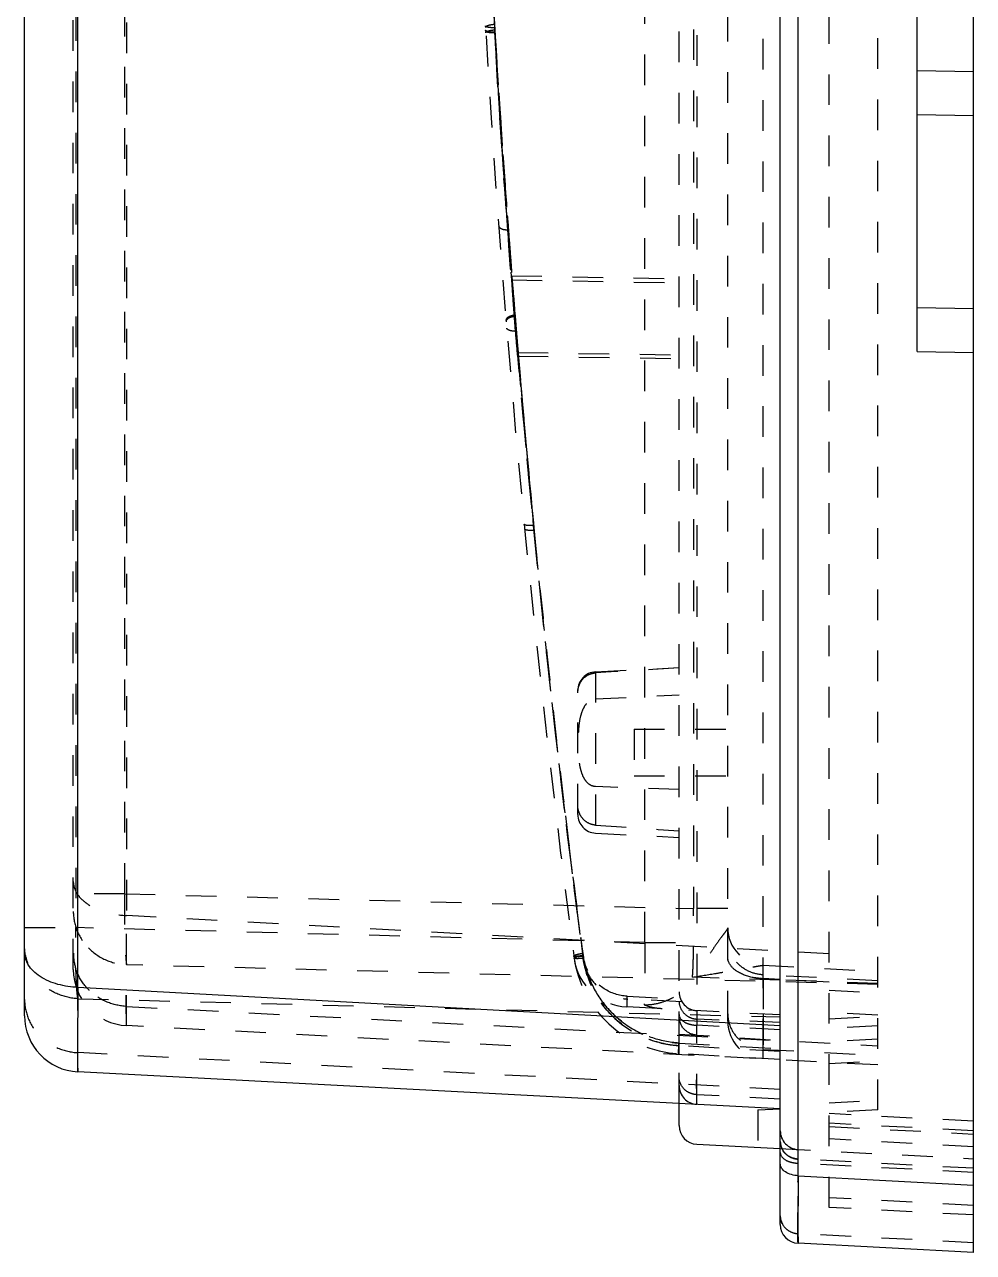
# Model space of a CAD drawing. Header units: millimetres. Extents: x -946 to 3963, y -10008 to 1396.
# Drawn here: x 438.9 to 489.5, y -18.9 to 46.6 of the extents above; entities that cross this region are included whole.
import ezdxf

# ---------------------------------------------------------------- set-up
doc = ezdxf.new("R2010")
doc.units = ezdxf.units.MM
doc.header["$LTSCALE"] = 16.335
doc.linetypes.add('HIDDEN', pattern=[0.2, 0.1, -0.1])
doc.layers.get('0').update_dxf_attribs({"linetype": 'CONTINUOUS'})
doc.layers.add('DEFAULT_2', color=8, linetype='HIDDEN')

msp = doc.modelspace()

# ---------------------------------------------------------------- linework, layer by layer
at = {"color": 7, "linetype": 'Continuous'}
for p, q in [((438.887, -6.291), (438.887, 70.202)), ((441.73, -4.777), (441.73, 65.435)), ((489.487, -18.919), (489.487, 54.926)), ((479.187, -17.431), (479.187, 51.126)), ((480.135, -14.826), (480.135, 51.335)), ((486.487, 29.133), (486.487, 51.447)), ((486.487, 44.133), (489.487, 44.081)), ((486.487, 41.775), (489.487, 41.738)), ((489.487, 31.424), (486.487, 31.461)), ((486.487, 29.133), (489.487, 29.081)), ((441.73, -4.777), (479.187, -6.805)), ((479.187, -11.25), (441.73, -9.287)), ((473.787, -12.148), (473.787, -10.967)), ((474.735, -13.146), (479.167, -13.378)), ((480.135, -14.826), (489.487, -15.328)), ((489.487, -18.919), (480.135, -18.429))]:
    msp.add_line(p, q, dxfattribs=at)
for centre, radius in [((441.887, -6.291), 3), ((474.787, -12.148), 1), ((480.187, -17.431), 1)]:
    msp.add_arc(centre, radius, 180, 267, dxfattribs=at)
for points, knots in [([(441.73, -4.777), (441.373, -4.765), (440.668, -4.664), (439.856, -4.329), (439.348, -3.925), (439.009, -3.518), (438.887, -3.141), (438.887, -2.909)], [0, 0, 0, 0, 0.289527, 0.5725, 0.698835, 0.811674, 1, 1, 1, 1]), ([(441.73, -4.777), (441.728, -5.112), (441.723, -5.743), (441.717, -6.632), (441.714, -7.402), (441.713, -7.966), (441.713, -8.352), (441.714, -8.592), (441.715, -8.797), (441.717, -8.967), (441.719, -9.1), (441.722, -9.189), (441.724, -9.239), (441.725, -9.265), (441.728, -9.277), (441.728, -9.287), (441.73, -9.287)], [0, 0, 0, 0, 0.222525, 0.420051, 0.591143, 0.734364, 0.795075, 0.848281, 0.893802, 0.931459, 0.961075, 0.982472, 0.990035, 0.99548, 0.998792, 1, 1, 1, 1]), ([(480.135, -14.826), (480.015, -14.822), (479.78, -14.784), (479.466, -14.656), (479.25, -14.446), (479.187, -14.268), (479.187, -14.188)], [0, 0, 0, 0, 0.289693, 0.570128, 0.8066, 1, 1, 1, 1]), ([(480.135, -14.826), (480.134, -15.096), (480.133, -15.604), (480.131, -16.317), (480.13, -16.933), (480.129, -17.382), (480.13, -17.69), (480.13, -17.88), (480.13, -18.043), (480.131, -18.177), (480.132, -18.282), (480.132, -18.352), (480.133, -18.391), (480.133, -18.412), (480.135, -18.421), (480.134, -18.429), (480.135, -18.429)], [0, 0, 0, 0, 0.224396, 0.422826, 0.594073, 0.73692, 0.797314, 0.850151, 0.89528, 0.932549, 0.961805, 0.982898, 0.990335, 0.995676, 0.998901, 1, 1, 1, 1])]:
    msp.add_open_spline(points, degree=3, knots=knots, dxfattribs=at)
at = {"layer": 'DEFAULT_2', "color": 8, "linetype": 'HIDDEN'}
for p, q in [((481.787, -16.516), (481.787, 189.677)), ((473.787, -10.967), (473.787, 184.129)), ((484.387, -11.319), (484.387, 184.481)), ((478.283, -8.087), (478.283, 181.248)), ((474.735, 179.963), (474.735, -6.801)), ((476.387, -6.591), (476.387, 179.763)), ((441.487, -3.824), (441.487, 176.985)), ((441.626, 174.755), (441.626, -1.593)), ((444.33, 174.105), (444.33, -0.943)), ((474.562, 173.739), (474.562, -0.578)), ((444.226, 0.213), (444.226, 172.948)), ((471.962, -2.384), (471.962, 55.215)), ((463.946, 46.581), (463.953, 46.455)), ((463.949, 46.535), (463.962, 46.303)), ((463.953, 46.455), (463.962, 46.307)), ((463.962, 46.307), (463.97, 46.17)), ((463.962, 46.303), (463.97, 46.167)), ((463.962, 46.303), (463.97, 46.167)), ((463.963, 46.299), (463.97, 46.174)), ((463.963, 46.299), (463.97, 46.174)), ((463.965, 46.262), (463.973, 46.123)), ((464.667, 35.886), (464.672, 35.811)), ((464.834, 33.181), (473.787, 33.021)), ((464.851, 32.962), (473.787, 32.803)), ((465.04, 31.075), (465.059, 30.847)), ((465.046, 31.007), (465.064, 30.779)), ((465.057, 30.871), (465.062, 30.802)), ((465.059, 30.847), (465.064, 30.782)), ((465.059, 30.845), (465.064, 30.78)), ((465.059, 30.845), (465.064, 30.78)), ((465.059, 30.845), (465.064, 30.78)), ((465.059, 30.844), (465.064, 30.779)), ((465.062, 30.802), (465.091, 30.446)), ((465.064, 30.782), (465.091, 30.445)), ((465.064, 30.78), (465.091, 30.445)), ((465.064, 30.779), (465.091, 30.443)), ((465.168, 29.088), (473.787, 28.958)), ((465.184, 28.895), (473.787, 28.767)), ((466.022, 20.002), (466.047, 19.747)), ((469.335, 12.05), (473.787, 12.283)), ((469.335, 12.05), (469.335, 3.45)), ((468.387, 4.45), (468.387, 11.043)), ((469.335, 10.612), (473.787, 10.822)), ((471.387, 9), (476.387, 9)), ((471.387, 8.998), (471.387, 6.502)), ((473.787, 5.767), (469.335, 5.93)), ((471.387, 6.5), (476.387, 6.5)), ((469.335, 3.45), (473.787, 3.217)), ((444.226, 0.213), (441.487, 0.213)), ((444.226, 0.213), (474.562, -0.578)), ((476.387, -0.578), (474.562, -0.578)), ((481.787, -2.994), (444.33, -0.943)), ((438.887, -1.593), (441.626, -1.593)), ((471.962, -2.384), (441.626, -1.593)), ((471.962, -2.384), (473.787, -2.384)), ((484.387, -4.62), (444.33, -3.575)), ((444.33, -6.82), (444.33, -3.575)), ((478.277, -3.599), (484.387, -3.919)), ((479.187, -4.391), (474.505, -4.234)), ((484.387, -4.432), (478.283, -4.112)), ((479.187, -4.364), (478.283, -4.315)), ((481.787, -4.504), (479.187, -4.364)), ((484.387, -4.566), (479.187, -4.391)), ((481.787, -4.93), (484.387, -5.07)), ((441.73, -5.382), (479.187, -6.359)), ((441.73, -9.287), (441.73, -5.382)), ((444.33, -5.795), (484.387, -7.894)), ((479.187, -6.25), (471.007, -5.822)), ((471.016, -5.25), (473.862, -5.398)), ((473.94, -5.549), (471.016, -5.396)), ((474.735, -6.017), (474.736, -6.471)), ((479.187, -6.656), (474.736, -6.471)), ((484.387, -6.269), (481.787, -6.13)), ((481.787, -6.456), (484.387, -6.319)), ((484.387, -8.919), (444.33, -6.82)), ((479.187, -7.041), (474.735, -6.801)), ((484.387, -6.832), (481.787, -6.968)), ((473.777, -7.267), (479.187, -7.612)), ((473.788, -7.748), (473.787, -7.601)), ((473.788, -7.748), (479.187, -8.052)), ((474.735, -11.017), (474.735, -7.328)), ((484.387, -7.536), (481.787, -7.676)), ((479.187, -10.225), (441.73, -8.262)), ((479.187, -8.199), (473.778, -7.895)), ((479.187, -8.625), (473.788, -8.322)), ((478.283, -8.087), (484.387, -8.407)), ((481.787, -8.846), (484.387, -8.708)), ((479.187, -10.738), (474.735, -10.505)), ((481.787, -10.943), (484.387, -10.807)), ((477.987, -11.317), (479.187, -11.254)), ((477.987, -11.317), (477.987, -13.317)), ((484.387, -11.319), (481.787, -11.456)), ((489.487, -11.919), (481.787, -11.516)), ((489.487, -12.432), (481.787, -12.028)), ((481.787, -12.195), (489.487, -12.609)), ((489.487, -13.28), (481.787, -12.866)), ((479.167, -13.378), (489.487, -13.919)), ((489.487, -14.432), (480.135, -13.942)), ((489.487, -14.661), (480.135, -14.158)), ((480.135, -14.826), (480.135, -18.429)), ((489.487, -16.407), (481.787, -16.003)), ((489.487, -16.919), (481.787, -16.516)), ((489.487, -18.407), (480.135, -17.917))]:
    msp.add_line(p, q, dxfattribs=at)
for centre, radius, start, end in [((1148.428, 86.581), 686.14, 172.479799, 187.520201), ((1163.325, 86.891), 700.555, 180.025416, 184.195841), ((1153.194, 86.589), 690.423, 180.000716, 183.335823), ((1153.135, 86.588), 690.364, 180.00061, 183.359112), ((1136.469, 86.083), 673.682, 182.976776, 183.385516), ((1122.234, 85.289), 659.425, 182.972976, 183.369156), ((1116.463, 84.972), 653.645, 182.97144, 183.391537), ((1115.412, 84.914), 652.593, 182.972124, 183.395542), ((1104.899, 83.01), 642.003, 183.267678, 184.451503), ((1102.096, 82.824), 639.193, 183.265386, 184.474116), ((1101.718, 82.781), 638.812, 183.2846, 184.453213), ((1098.997, 82.6), 636.086, 183.282409, 184.475828), ((1125.794, 85.819), 663.01, 183.428042, 184.320345), ((1217.826, 92.013), 755.249, 183.479622, 184.648745), ((1122.151, 85.573), 659.36, 183.426049, 184.321746), ((1048.438, 80.994), 585.504, 183.410098, 183.525163), ((1048.399, 80.993), 585.466, 183.410128, 183.523919), ((1121.468, 85.526), 658.675, 183.429524, 184.321724), ((1146.11, 87.23), 683.375, 183.542356, 184.307873), ((1146.087, 87.229), 683.352, 183.542288, 184.307885), ((1146.389, 87.25), 683.655, 183.543642, 184.307735), ((1036.513, 77.857), 573.423, 184.222672, 184.468543), ((1262.971, 95.45), 800.523, 184.266286, 184.616086), ((1262.879, 95.443), 800.431, 184.266256, 184.617433), ((1262.604, 95.422), 800.156, 184.26675, 184.612553), ((1257.854, 95.053), 795.391, 184.271406, 184.617255), ((1264.109, 95.535), 801.665, 184.331684, 184.626625), ((1145.695, 86.766), 682.967, 184.500044, 185.622188), ((1145.509, 86.749), 682.78, 184.499818, 185.64378), ((1164.82, 88.503), 702.169, 184.518852, 187.497961), ((1146.467, 86.84), 683.743, 184.519611, 185.622037), ((1146.202, 86.815), 683.476, 184.519297, 185.643646), ((1150.037, 86.246), 687.215, 184.627589, 185.553522), ((1158.055, 86.958), 695.264, 184.662273, 185.547347), ((1157.958, 86.946), 695.166, 184.662101, 185.526043), ((1157.341, 86.895), 694.548, 184.662081, 185.547871), ((1157.268, 86.888), 694.474, 184.661965, 185.547906), ((1167.957, 88.871), 705.328, 184.86213, 187.502725), ((1168.009, 88.877), 705.379, 184.878014, 187.502696), ((1144.341, 85.728), 681.496, 184.756726, 185.556492), ((1158.516, 87.803), 695.828, 185.603728, 187.50855), ((1127.933, 84.243), 665.021, 185.565422, 186.898523), ((1127.815, 84.23), 664.902, 185.565288, 186.898628), ((1127.907, 84.24), 664.995, 185.565403, 186.898543), ((1128.554, 84.31), 665.645, 185.566626, 186.897864), ((1158.244, 87.769), 695.554, 185.624252, 187.508693), ((469.387, 11.051), 1, 93, 180), ((568.032, -1634.425), 1649.378, 93.275646, 93.430576), ((1148.64, 86.712), 685.874, 186.895566, 187.522482), ((1148.591, 86.706), 685.826, 186.895533, 187.513836), ((469.387, 4.449), 1, 180, 267), ((585.377, 1659.397), 1659.582, 265.990456, 266.144532), ((478.383, -1.604), 1.998, 180, 266.96012), ((444.217, -2.949), 2.729, 180.07301, 198.13887), ((474.125, -2.331), 6, 187.51153, 266.78427), ((471.164, -2.826), 3, 187.5202, 267), ((469.035, -5.834), 2.883, 97.57461, 102.63368), ((474.557, -2.142), 5.96, 188.0416, 189.07938), ((474.167, -2.233), 5.562, 187.68019, 203.28936), ((474.113, -2.398), 5.506, 187.56878, 266.72941), ((444.487, -3.824), 3, 180, 267), ((474.084, -2.277), 5.469, 203.37366, 219.30442), ((478.386, -0.88), 3.437, 266.61957, 268.28409), ((1244.478, -9.459), 766.213, 179.615355, 179.757206), ((474.787, -5.018), 1, 180, 267), ((474.111, -2.253), 5.504, 219.32646, 228.74936), ((474.777, -5.492), 0.98, 260.03091, 267.59404), ((478.387, -6.602), 2, 180, 267), ((474.17, -1.942), 5.819, 263.29352, 266.22996), ((484.946, -8.469), 11.181, 176.30852, 177.50374), ((474.787, -10.018), 1, 180, 267), ((480.187, -12.431), 1, 180, 267)]:
    msp.add_arc(centre, radius, start, end, dxfattribs=at)
for points, knots in [([(463.941, 46.414), (463.829, 46.409), (463.674, 46.414), (463.516, 46.455), (463.462, 46.494), (463.459, 46.514)], [0, 0, 0, 0, 0.663517, 0.882912, 1, 1, 1, 1]), ([(463.946, 46.581), (463.852, 46.575), (463.719, 46.558), (463.566, 46.514), (463.508, 46.485), (463.488, 46.468)], [0, 0, 0, 0, 0.594312, 0.837113, 1, 1, 1, 1]), ([(463.488, 46.468), (463.484, 46.465), (463.473, 46.454), (463.463, 46.438), (463.464, 46.427)], [0, 0, 0, 0, 0.317769, 1, 1, 1, 1]), ([(463.955, 46.179), (463.841, 46.174), (463.686, 46.179), (463.527, 46.22), (463.474, 46.261), (463.473, 46.281)], [0, 0, 0, 0, 0.66677, 0.885111, 1, 1, 1, 1]), ([(463.955, 46.179), (463.841, 46.174), (463.686, 46.179), (463.527, 46.22), (463.474, 46.261), (463.473, 46.281)], [0, 0, 0, 0, 0.66677, 0.885111, 1, 1, 1, 1]), ([(463.955, 46.179), (463.841, 46.174), (463.686, 46.179), (463.527, 46.22), (463.474, 46.261), (463.473, 46.281)], [0, 0, 0, 0, 0.66677, 0.885111, 1, 1, 1, 1]), ([(463.957, 46.135), (463.844, 46.13), (463.688, 46.136), (463.53, 46.177), (463.477, 46.218), (463.475, 46.237)], [0, 0, 0, 0, 0.666779, 0.885024, 1, 1, 1, 1]), ([(463.481, 46.145), (463.479, 46.173), (463.571, 46.233), (463.646, 46.251), (463.704, 46.263)], [0, 0, 0, 0, 0.320147, 1, 1, 1, 1]), ([(465.072, 30.227), (464.967, 31.496), (464.542, 36.795), (464.194, 42.101), (463.957, 46.137)], [0, 0, 0, 0, 0.239484, 1, 1, 1, 1]), ([(465.072, 30.227), (464.967, 31.496), (464.542, 36.795), (464.194, 42.101), (463.957, 46.137)], [0, 0, 0, 0, 0.239484, 1, 1, 1, 1]), ([(464.166, 35.851), (464.175, 35.778), (464.298, 35.681), (464.475, 35.641), (464.589, 35.633), (464.647, 35.635)], [0, 0, 0, 0, 0.395001, 0.688058, 1, 1, 1, 1]), ([(465.04, 31.075), (464.976, 31.07), (464.852, 31.046), (464.674, 30.987), (464.548, 30.867), (464.56, 30.795)], [0, 0, 0, 0, 0.324475, 0.629148, 1, 1, 1, 1]), ([(465.044, 31.025), (464.981, 31.02), (464.857, 30.995), (464.678, 30.937), (464.553, 30.816), (464.564, 30.745)], [0, 0, 0, 0, 0.324584, 0.629339, 1, 1, 1, 1]), ([(465.044, 31.025), (464.981, 31.02), (464.856, 30.996), (464.678, 30.937), (464.553, 30.817), (464.564, 30.745)], [0, 0, 0, 0, 0.324582, 0.629336, 1, 1, 1, 1]), ([(465.044, 31.025), (464.981, 31.02), (464.856, 30.996), (464.678, 30.937), (464.553, 30.817), (464.564, 30.745)], [0, 0, 0, 0, 0.324582, 0.629335, 1, 1, 1, 1]), ([(465.046, 31.007), (464.982, 31.002), (464.858, 30.979), (464.68, 30.919), (464.554, 30.799), (464.566, 30.727)], [0, 0, 0, 0, 0.322511, 0.629449, 1, 1, 1, 1]), ([(465.072, 30.227), (464.971, 30.222), (464.804, 30.231), (464.63, 30.316), (464.601, 30.378)], [0, 0, 0, 0, 0.597603, 1, 1, 1, 1]), ([(466.013, 19.857), (465.903, 19.848), (465.751, 19.845), (465.594, 19.875), (465.538, 19.907), (465.534, 19.925)], [0, 0, 0, 0, 0.667226, 0.88645, 1, 1, 1, 1]), ([(466.038, 19.602), (465.927, 19.592), (465.772, 19.59), (465.617, 19.619), (465.56, 19.652), (465.559, 19.67)], [0, 0, 0, 0, 0.674586, 0.891881, 1, 1, 1, 1]), ([(466.038, 19.602), (465.927, 19.592), (465.772, 19.59), (465.617, 19.619), (465.56, 19.652), (465.559, 19.67)], [0, 0, 0, 0, 0.674586, 0.891881, 1, 1, 1, 1]), ([(466.038, 19.602), (465.927, 19.592), (465.772, 19.59), (465.617, 19.619), (465.56, 19.652), (465.559, 19.67)], [0, 0, 0, 0, 0.674586, 0.891881, 1, 1, 1, 1]), ([(468.387, 10.938), (468.387, 11.067), (468.432, 11.329), (468.631, 11.673), (468.946, 11.919), (469.205, 11.99), (469.335, 11.997)], [0, 0, 0, 0, 0.249049, 0.498771, 0.749031, 1, 1, 1, 1]), ([(469.335, 5.93), (469.221, 5.935), (468.995, 6.021), (468.765, 6.281), (468.616, 6.589), (468.494, 7.026), (468.432, 7.59), (468.417, 8.267), (468.433, 8.945), (468.495, 9.51), (468.617, 9.947), (468.765, 10.257), (468.995, 10.519), (469.221, 10.607), (469.335, 10.612)], [0, 0, 0, 0, 0.062805, 0.125391, 0.187849, 0.250217, 0.374836, 0.499568, 0.624274, 0.749031, 0.811528, 0.874174, 0.93703, 1, 1, 1, 1]), ([(469.335, 3.877), (469.205, 3.886), (468.945, 3.959), (468.631, 4.208), (468.432, 4.554), (468.387, 4.816), (468.387, 4.945)], [0, 0, 0, 0, 0.250823, 0.501492, 0.75144, 1, 1, 1, 1]), ([(441.487, 0.877), (441.487, 0.65), (441.611, 0.282), (441.949, -0.114), (442.458, -0.508), (443.27, -0.834), (443.973, -0.932), (444.33, -0.943)], [0, 0, 0, 0, 0.185529, 0.297607, 0.423779, 0.708079, 1, 1, 1, 1]), ([(444.226, 0.213), (444.218, -0.197), (444.211, -0.973), (444.223, -2.043), (444.259, -2.895), (444.297, -3.383), (444.33, -3.575)], [0, 0, 0, 0, 0.324879, 0.613866, 0.845864, 1, 1, 1, 1]), ([(474.505, -4.234), (474.523, -4.032), (474.545, -3.543), (474.575, -2.324), (474.571, -1.307), (474.562, -0.578)], [0, 0, 0, 0, 0.166049, 0.40172, 1, 1, 1, 1]), ([(441.487, -0.733), (441.487, -1.074), (441.625, -1.793), (442.03, -2.406), (442.291, -2.671)], [0, 0, 0, 0, 0.478199, 1, 1, 1, 1]), ([(444.33, -6.82), (444.328, -6.82), (444.328, -6.807), (444.325, -6.792), (444.324, -6.758), (444.322, -6.716), (444.32, -6.659), (444.318, -6.56), (444.316, -6.407), (444.314, -6.187), (444.313, -5.921), (444.312, -5.61), (444.312, -5.104), (444.313, -4.365), (444.316, -3.356), (444.322, -2.197), (444.327, -1.376), (444.33, -0.943)], [0, 0, 0, 0, 0.001154, 0.004404, 0.009765, 0.017225, 0.026768, 0.038378, 0.067729, 0.105138, 0.150438, 0.203484, 0.264226, 0.408397, 0.581047, 0.779236, 1, 1, 1, 1]), ([(441.73, -5.382), (441.697, -5.19), (441.659, -4.702), (441.623, -3.85), (441.611, -2.78), (441.618, -2.004), (441.626, -1.593)], [0, 0, 0, 0, 0.154136, 0.386134, 0.675121, 1, 1, 1, 1]), ([(476.384, -1.621), (476.376, -1.648), (476.334, -1.711), (476.257, -1.819), (476.152, -1.958), (475.985, -2.182), (475.764, -2.491), (475.502, -2.88), (475.247, -3.268), (474.932, -3.732), (474.682, -4.05), (474.505, -4.234)], [0, 0, 0, 0, 0.026423, 0.069293, 0.124342, 0.188047, 0.329697, 0.478232, 0.624409, 0.762507, 1, 1, 1, 1]), ([(441.73, -5.382), (441.368, -5.364), (440.622, -5.196), (439.663, -4.559), (439.03, -3.615), (438.887, -2.885), (438.887, -2.54)], [0, 0, 0, 0, 0.246627, 0.508415, 0.764962, 1, 1, 1, 1]), ([(471.962, -2.384), (471.97, -3.012), (471.973, -3.906), (471.955, -5.012), (471.939, -5.49), (471.927, -5.702)], [0, 0, 0, 0, 0.567585, 0.808192, 1, 1, 1, 1]), ([(478.283, -4.112), (478.041, -4.1), (477.544, -3.988), (476.905, -3.563), (476.482, -2.934), (476.387, -2.447), (476.387, -2.217)], [0, 0, 0, 0, 0.246627, 0.508415, 0.764962, 1, 1, 1, 1]), ([(442.291, -2.671), (442.563, -2.95), (443.209, -3.386), (443.964, -3.557), (444.33, -3.575)], [0, 0, 0, 0, 0.514826, 1, 1, 1, 1]), ([(468.655, -2.976), (468.595, -2.984), (468.481, -3.002), (468.325, -3.039), (468.234, -3.068), (468.175, -3.101), (468.176, -3.115)], [0, 0, 0, 0, 0.359764, 0.690899, 0.912703, 1, 1, 1, 1]), ([(468.177, -3.115), (468.176, -3.108), (468.197, -3.088), (468.269, -3.054), (468.346, -3.034), (468.404, -3.021)], [0, 0, 0, 0, 0.095205, 0.290013, 1, 1, 1, 1]), ([(468.177, -3.115), (468.176, -3.107), (468.197, -3.088), (468.27, -3.054), (468.346, -3.034), (468.404, -3.021)], [0, 0, 0, 0, 0.095793, 0.289164, 1, 1, 1, 1]), ([(468.177, -3.115), (468.176, -3.108), (468.197, -3.088), (468.269, -3.054), (468.346, -3.034), (468.404, -3.021)], [0, 0, 0, 0, 0.095218, 0.290006, 1, 1, 1, 1]), ([(468.177, -3.115), (468.176, -3.108), (468.197, -3.088), (468.269, -3.054), (468.346, -3.034), (468.404, -3.021)], [0, 0, 0, 0, 0.095205, 0.290014, 1, 1, 1, 1]), ([(468.655, -3.123), (468.596, -3.131), (468.484, -3.141), (468.338, -3.148), (468.238, -3.142), (468.191, -3.131), (468.177, -3.121), (468.176, -3.115)], [0, 0, 0, 0, 0.365641, 0.692972, 0.908249, 0.968322, 1, 1, 1, 1]), ([(468.655, -3.123), (468.596, -3.131), (468.486, -3.142), (468.332, -3.148), (468.242, -3.143), (468.178, -3.129), (468.176, -3.115)], [0, 0, 0, 0, 0.363997, 0.694532, 0.914497, 1, 1, 1, 1]), ([(468.19, -3.218), (468.189, -3.21), (468.211, -3.191), (468.283, -3.157), (468.36, -3.137), (468.418, -3.124)], [0, 0, 0, 0, 0.095217, 0.290018, 1, 1, 1, 1]), ([(468.215, -3.191), (468.211, -3.193), (468.201, -3.2), (468.189, -3.21), (468.19, -3.218)], [0, 0, 0, 0, 0.362328, 1, 1, 1, 1]), ([(468.668, -3.226), (468.61, -3.234), (468.498, -3.245), (468.352, -3.251), (468.252, -3.245), (468.205, -3.233), (468.191, -3.223), (468.19, -3.218)], [0, 0, 0, 0, 0.363415, 0.69325, 0.908758, 0.968336, 1, 1, 1, 1]), ([(468.668, -3.079), (468.575, -3.092), (468.423, -3.121), (468.268, -3.158), (468.215, -3.191)], [0, 0, 0, 0, 0.601756, 1, 1, 1, 1]), ([(473.787, -7.895), (473.157, -7.853), (471.898, -7.561), (470.282, -6.506), (469.119, -4.972), (468.742, -3.745), (468.655, -3.124)], [0, 0, 0, 0, 0.250917, 0.501464, 0.751171, 1, 1, 1, 1]), ([(473.787, -7.895), (473.157, -7.853), (471.898, -7.561), (470.282, -6.506), (469.119, -4.972), (468.742, -3.745), (468.655, -3.124)], [0, 0, 0, 0, 0.250917, 0.501464, 0.751172, 1, 1, 1, 1]), ([(473.778, -7.895), (473.148, -7.851), (471.891, -7.558), (470.278, -6.503), (469.118, -4.97), (468.742, -3.744), (468.655, -3.124)], [0, 0, 0, 0, 0.250919, 0.501463, 0.751171, 1, 1, 1, 1]), ([(473.778, -7.895), (473.148, -7.851), (471.891, -7.559), (470.278, -6.503), (469.119, -4.97), (468.742, -3.744), (468.655, -3.124)], [0, 0, 0, 0, 0.250919, 0.501459, 0.751171, 1, 1, 1, 1]), ([(468.668, -3.226), (468.704, -3.51), (468.882, -4.07), (469.413, -4.77), (470.152, -5.248), (470.728, -5.382), (471.016, -5.396)], [0, 0, 0, 0, 0.248817, 0.498576, 0.749125, 1, 1, 1, 1]), ([(476.956, -3.972), (476.79, -3.875), (476.514, -3.659), (476.387, -3.321), (476.387, -3.175)], [0, 0, 0, 0, 0.568738, 1, 1, 1, 1]), ([(442.34, -4.94), (442.257, -4.859), (441.953, -4.525), (441.728, -4.118), (441.623, -3.799)], [0, 0, 0, 0, 0.256947, 1, 1, 1, 1]), ([(471.016, -5.248), (470.587, -5.227), (469.728, -4.951), (469.125, -4.283), (468.928, -3.904)], [0, 0, 0, 0, 0.501475, 1, 1, 1, 1]), ([(474.505, -4.234), (474.925, -4.169), (475.544, -4.066), (476.35, -3.937), (476.903, -3.844), (477.393, -3.754), (477.753, -3.687), (477.992, -3.643), (478.122, -3.62), (478.213, -3.606), (478.261, -3.598), (478.277, -3.599)], [0, 0, 0, 0, 0.333558, 0.492109, 0.640252, 0.772668, 0.883294, 0.927613, 0.962732, 0.987291, 1, 1, 1, 1]), ([(478.283, -4.112), (478.282, -4.038), (478.282, -3.934), (478.282, -3.806), (478.281, -3.733), (478.282, -3.679), (478.279, -3.635), (478.285, -3.617), (478.28, -3.599), (478.283, -3.599)], [0, 0, 0, 0, 0.435239, 0.607034, 0.748018, 0.857997, 0.936776, 0.984166, 1, 1, 1, 1]), ([(473.788, -7.748), (473.282, -7.718), (472.273, -7.515), (470.906, -6.815), (469.785, -5.77), (469.257, -4.894), (469.058, -4.432)], [0, 0, 0, 0, 0.251074, 0.501441, 0.751035, 1, 1, 1, 1]), ([(478.183, -4.311), (478.075, -4.304), (477.652, -4.26), (477.23, -4.133), (476.956, -3.972)], [0, 0, 0, 0, 0.253884, 1, 1, 1, 1]), ([(444.33, -5.795), (443.975, -5.777), (443.243, -5.616), (442.611, -5.204), (442.34, -4.94)], [0, 0, 0, 0, 0.484986, 1, 1, 1, 1]), ([(471.927, -5.702), (472.199, -5.716), (472.668, -5.653), (473.234, -5.444), (473.575, -5.268), (473.745, -5.128), (473.787, -5.051), (473.787, -5.018)], [0, 0, 0, 0, 0.397081, 0.676864, 0.882033, 0.95188, 1, 1, 1, 1]), ([(438.887, -5.42), (438.887, -5.766), (439.03, -6.495), (439.663, -7.439), (440.622, -8.077), (441.368, -8.244), (441.73, -8.262)], [0, 0, 0, 0, 0.235038, 0.491585, 0.753373, 1, 1, 1, 1]), ([(471.016, -5.248), (471.012, -5.316), (471.007, -5.419), (471.002, -5.552), (471, -5.642), (471, -5.714), (470.999, -5.772), (471.004, -5.799), (471.003, -5.821), (471.007, -5.822)], [0, 0, 0, 0, 0.356326, 0.535511, 0.696062, 0.825645, 0.920475, 0.978952, 1, 1, 1, 1]), ([(471.016, -5.396), (471.013, -5.45), (471.01, -5.529), (471.006, -5.631), (471.004, -5.696), (471.004, -5.747), (471.003, -5.788), (471.007, -5.806), (471.005, -5.822), (471.007, -5.822)], [0, 0, 0, 0, 0.381886, 0.559673, 0.714622, 0.837819, 0.926875, 0.981068, 1, 1, 1, 1]), ([(472.894, -5.921), (472.722, -5.912), (472.391, -5.874), (472.069, -5.776), (471.927, -5.702)], [0, 0, 0, 0, 0.517689, 1, 1, 1, 1]), ([(470.481, -6.391), (470.935, -6.789), (471.982, -7.44), (473.184, -7.709), (473.788, -7.748)], [0, 0, 0, 0, 0.499079, 1, 1, 1, 1]), ([(470.481, -6.391), (470.935, -6.789), (471.982, -7.44), (473.184, -7.709), (473.788, -7.748)], [0, 0, 0, 0, 0.499079, 1, 1, 1, 1]), ([(473.787, -6.224), (473.787, -6.385), (473.967, -6.585), (474.213, -6.7), (474.437, -6.772), (474.615, -6.798), (474.735, -6.801)], [0, 0, 0, 0, 0.407627, 0.547411, 0.697447, 1, 1, 1, 1]), ([(474.735, -7.328), (474.486, -7.312), (473.984, -7.078), (473.787, -6.562), (473.787, -6.314)], [0, 0, 0, 0, 0.501502, 1, 1, 1, 1]), ([(476.387, -6.192), (476.387, -6.422), (476.482, -6.909), (476.905, -7.538), (477.544, -7.963), (478.041, -8.075), (478.283, -8.087)], [0, 0, 0, 0, 0.235038, 0.491585, 0.753373, 1, 1, 1, 1]), ([(478.272, -6.212), (478.271, -6.541), (478.269, -7.003), (478.269, -7.578), (478.27, -7.915), (478.272, -8.185), (478.272, -8.386), (478.278, -8.515), (478.277, -8.579), (478.281, -8.597)], [0, 0, 0, 0, 0.41305, 0.581438, 0.722998, 0.83668, 0.921433, 0.976213, 1, 1, 1, 1]), ([(474.735, -11.017), (474.733, -11.017), (474.735, -11.007), (474.732, -10.997), (474.733, -10.972), (474.732, -10.941), (474.731, -10.9), (474.731, -10.828), (474.73, -10.716), (474.729, -10.557), (474.729, -10.365), (474.728, -10.141), (474.728, -9.779), (474.729, -9.251), (474.73, -8.532), (474.732, -7.702), (474.734, -7.113), (474.735, -6.801)], [0, 0, 0, 0, 0.001124, 0.004418, 0.009867, 0.017449, 0.02714, 0.038918, 0.068637, 0.106417, 0.152071, 0.205407, 0.266239, 0.409628, 0.580727, 0.778022, 1, 1, 1, 1]), ([(473.777, -8.321), (473.773, -8.321), (473.773, -8.3), (473.769, -8.274), (473.769, -8.216), (473.77, -8.142), (473.773, -8.05), (473.778, -7.917), (473.784, -7.816), (473.788, -7.748)], [0, 0, 0, 0, 0.01852, 0.073697, 0.170241, 0.304066, 0.46757, 0.647333, 1, 1, 1, 1]), ([(473.778, -7.895), (473.775, -7.949), (473.771, -8.028), (473.766, -8.129), (473.764, -8.195), (473.763, -8.246), (473.761, -8.288), (473.765, -8.305), (473.763, -8.32), (473.765, -8.32)], [0, 0, 0, 0, 0.380794, 0.558604, 0.714688, 0.840187, 0.930346, 0.982664, 1, 1, 1, 1]), ([(473.765, -8.32), (473.763, -8.32), (473.765, -8.305), (473.761, -8.288), (473.763, -8.246), (473.764, -8.195), (473.766, -8.129), (473.771, -8.028), (473.775, -7.949), (473.778, -7.895)], [0, 0, 0, 0, 0.017336, 0.069654, 0.159813, 0.285312, 0.441396, 0.619206, 1, 1, 1, 1]), ([(473.765, -8.32), (473.763, -8.32), (473.765, -8.305), (473.761, -8.288), (473.763, -8.246), (473.764, -8.195), (473.766, -8.129), (473.771, -8.028), (473.775, -7.949), (473.778, -7.895)], [0, 0, 0, 0, 0.017336, 0.069655, 0.159813, 0.285312, 0.441396, 0.619206, 1, 1, 1, 1]), ([(473.776, -7.982), (473.774, -8.029), (473.77, -8.113), (473.769, -8.211), (473.77, -8.269), (473.771, -8.298), (473.773, -8.311), (473.775, -8.321), (473.777, -8.321)], [0, 0, 0, 0, 0.415339, 0.741469, 0.857267, 0.937334, 0.983408, 1, 1, 1, 1]), ([(473.788, -8.322), (473.786, -8.322), (473.788, -8.307), (473.784, -8.289), (473.786, -8.248), (473.786, -8.196), (473.788, -8.131), (473.792, -8.029), (473.796, -7.95), (473.799, -7.896)], [0, 0, 0, 0, 0.017392, 0.069736, 0.159905, 0.285401, 0.44147, 0.619258, 1, 1, 1, 1]), ([(478.283, -8.599), (478.28, -8.599), (478.285, -8.582), (478.279, -8.564), (478.282, -8.52), (478.281, -8.465), (478.282, -8.392), (478.282, -8.265), (478.282, -8.161), (478.283, -8.087)], [0, 0, 0, 0, 0.015956, 0.063432, 0.142265, 0.252261, 0.393228, 0.56497, 1, 1, 1, 1]), ([(474.735, -10.505), (474.614, -10.499), (474.367, -10.437), (473.95, -10.173), (473.787, -9.793), (473.787, -9.557)], [0, 0, 0, 0, 0.25088, 0.512947, 1, 1, 1, 1]), ([(480.135, -13.942), (480.014, -13.936), (479.767, -13.874), (479.35, -13.61), (479.187, -13.23), (479.187, -12.994)], [0, 0, 0, 0, 0.25088, 0.512947, 1, 1, 1, 1]), ([(479.187, -12.994), (479.187, -13.027), (479.196, -13.163), (479.237, -13.296), (479.281, -13.389)], [0, 0, 0, 0, 0.237696, 1, 1, 1, 1]), ([(479.187, -13.587), (479.187, -13.747), (479.367, -13.945), (479.613, -14.058), (479.837, -14.129), (480.015, -14.155), (480.135, -14.158)], [0, 0, 0, 0, 0.406253, 0.546209, 0.696572, 1, 1, 1, 1]), ([(479.281, -13.389), (479.32, -13.471), (479.422, -13.627), (479.568, -13.743), (479.647, -13.79)], [0, 0, 0, 0, 0.495776, 1, 1, 1, 1]), ([(479.647, -13.79), (479.726, -13.837), (479.839, -13.886), (479.957, -13.916), (479.986, -13.922)], [0, 0, 0, 0, 0.755086, 1, 1, 1, 1]), ([(480.135, -18.429), (480.133, -18.429), (480.135, -18.419), (480.132, -18.408), (480.133, -18.383), (480.132, -18.351), (480.131, -18.309), (480.13, -18.236), (480.13, -18.123), (480.129, -17.961), (480.129, -17.765), (480.128, -17.537), (480.128, -17.17), (480.129, -16.635), (480.13, -15.907), (480.132, -15.068), (480.134, -14.473), (480.135, -14.158)], [0, 0, 0, 0, 0.001133, 0.004452, 0.009942, 0.017577, 0.027333, 0.039184, 0.069073, 0.107042, 0.152888, 0.206409, 0.267401, 0.41099, 0.582034, 0.778911, 1, 1, 1, 1]), ([(479.187, -16.969), (479.187, -17.205), (479.35, -17.586), (479.767, -17.849), (480.014, -17.911), (480.135, -17.917)], [0, 0, 0, 0, 0.487053, 0.74912, 1, 1, 1, 1]), ([(479.299, -17.401), (479.281, -17.366), (479.219, -17.23), (479.187, -17.08), (479.187, -16.969)], [0, 0, 0, 0, 0.262133, 1, 1, 1, 1])]:
    msp.add_open_spline(points, degree=3, knots=knots, dxfattribs=at)
for points in [[(463.703, 46.263), (463.789, 46.282), (463.876, 46.293), (463.963, 46.299)], [(464.668, 35.872), (464.69, 35.577), (464.712, 35.281), (464.734, 34.985)], [(464.571, 30.779), (464.566, 30.762), (464.563, 30.744), (464.566, 30.727)], [(465.184, 28.895), (465.146, 29.339), (465.109, 29.783), (465.072, 30.227)], [(465.091, 30.446), (465.125, 30.036), (465.158, 29.625), (465.193, 29.215)], [(476.384, -1.621), (476.386, -1.615), (476.387, -1.609), (476.387, -1.602)], [(468.928, -3.904), (468.795, -3.648), (468.705, -3.365), (468.668, -3.079)], [(468.671, -3.083), (468.745, -3.55), (468.877, -4.012), (469.064, -4.446)], [(468.671, -3.083), (468.745, -3.55), (468.877, -4.012), (469.064, -4.446)], [(468.671, -3.083), (468.745, -3.55), (468.877, -4.012), (469.064, -4.446)], [(468.671, -3.083), (468.745, -3.55), (468.877, -4.012), (469.064, -4.446)], [(473.788, -5.522), (473.788, -5.679), (473.839, -5.84), (473.919, -5.977)], [(473.919, -5.977), (474.003, -6.121), (474.126, -6.248), (474.27, -6.333)], [(474.27, -6.333), (474.373, -6.394), (474.489, -6.437), (474.607, -6.457)], [(479.986, -13.922), (480.035, -13.932), (480.085, -13.939), (480.135, -13.942)]]:
    msp.add_open_spline(points, degree=3, dxfattribs=at)

doc.saveas('drawing.dxf')
